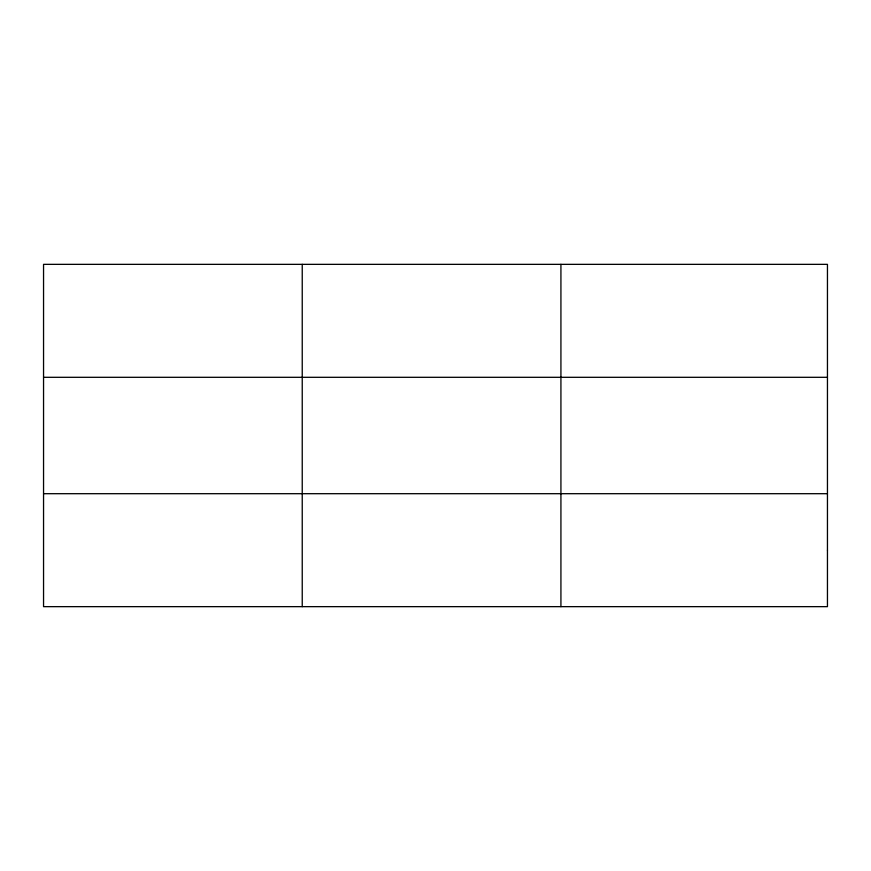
<?xml version="1.0" encoding="UTF-8"?>
<svg xmlns="http://www.w3.org/2000/svg" width="871" height="871" viewBox="0 0 871 871"><rect width="100%" height="100%" fill="white"/><g stroke="black" fill="none" stroke-linecap="round" stroke-linejoin="round"><path stroke-width="1.31" d="M302.237 264.349L302.237 606.652M560.924 264.349L560.924 606.652M43.55 377.306L827.45 377.306M43.55 493.694L827.45 493.694M827.45 550.167L827.45 606.652L43.55 606.652L43.55 264.349L827.45 264.349L827.45 550.167"/></g></svg>
